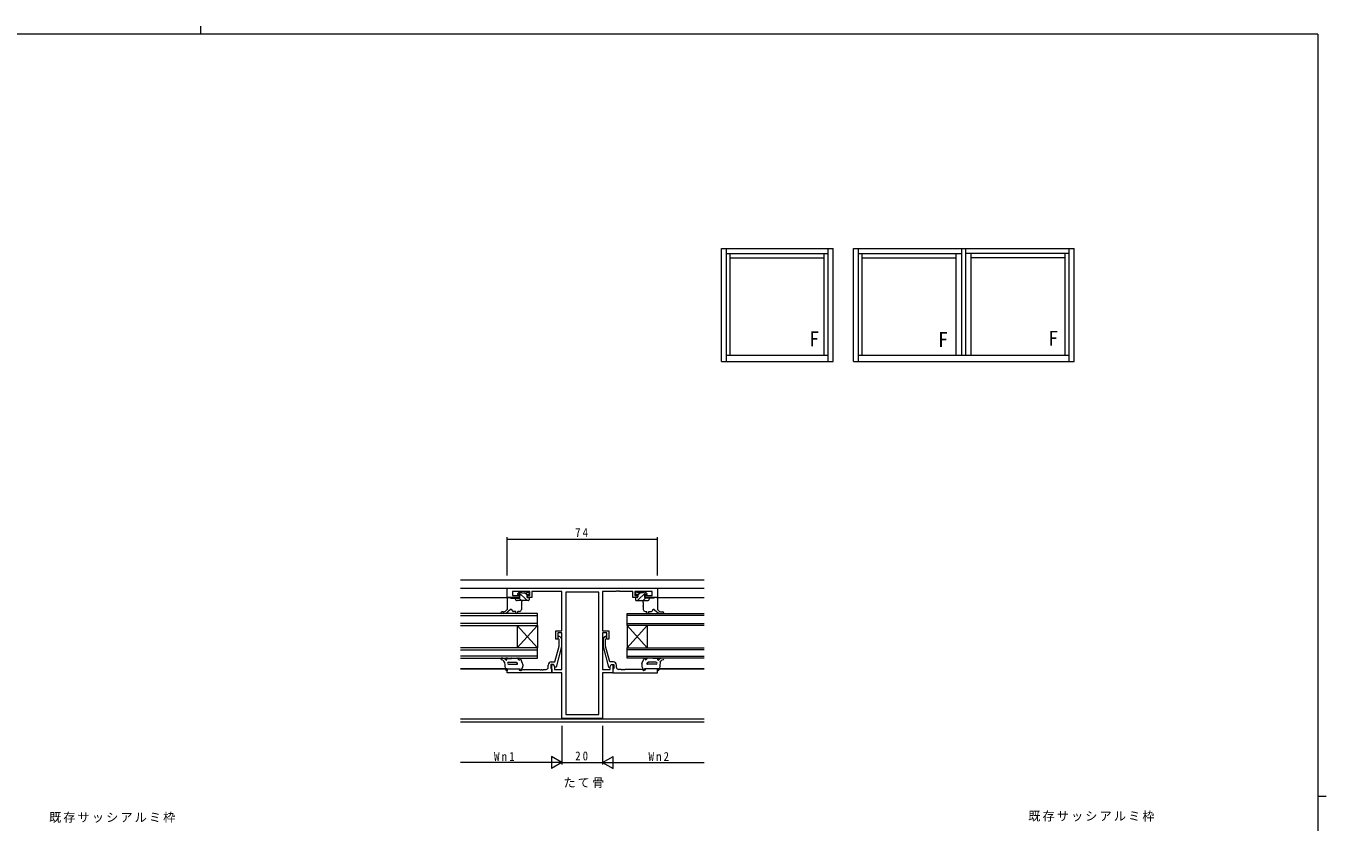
# Model space of a CAD drawing. Units: millimetres, scale not verified. Extents: x -594 to 539, y -420 to 386.
# Drawn here: x -126 to 514, y -6 to 386 of the extents above; entities that cross this region are included whole.
import ezdxf
from ezdxf.enums import TextEntityAlignment as Align

# ---------------------------------------------------------------- set-up
doc = ezdxf.new("R2010")
doc.units = ezdxf.units.MM
doc.header["$LTSCALE"] = 2
for name, color, linetype, lineweight in [('0-1_YKK_ZWAK', 7, 'Continuous', 9), ('0-3_YKK_11', 7, 'Continuous', 9), ('0-4_YKK_12', 2, 'Continuous', 9), ('0-6_YKK_13', 4, 'Continuous', 9), ('0-7_YKK_D', 6, 'Continuous', 9), ('0-8_YKK_A1', 4, 'Continuous', 9)]:
    doc.layers.add(name, color=color, linetype=linetype, lineweight=lineweight)
doc.layers.add('0-2_USER1', color=7, linetype='Continuous')
doc.styles.add('ＭＳ ゴシック', font='')
doc.styles.get('ＭＳ ゴシック').set_extended_font_data('MS Gothic')

msp = doc.modelspace()

# ---------------------------------------------------------------- linework, layer by layer
at = {"layer": '0-1_YKK_ZWAK'}
for p, q in [((-39.98, 386), (-39.98, 382)), ((510, 382), (-590, 382)), ((510, 382), (510, -368)), ((510, 7), (514, 7))]:
    msp.add_line(p, q, dxfattribs=at)
at = {"layer": '0-3_YKK_11'}
for p, q in [((111, 104.728), (111, 109.328)), ((111, 109.328), (185, 109.328)), ((185, 109.328), (185, 104.728)), ((117, 104.728), (111, 104.728)), ((113.7, 107.698), (113.7, 105.728)), ((122.2, 107.698), (113.7, 107.698)), ((113.7, 105.728), (117, 105.728)), ((117, 105.728), (117, 104.728)), ((121, 105.728), (122.2, 105.728)), ((121, 104.728), (121, 105.728)), ((123.2, 104.728), (121, 104.728)), ((122.2, 105.728), (122.2, 107.698)), ((123.2, 107.698), (123.2, 104.728)), ((138, 107.698), (123.2, 107.698)), ((138, 88.428), (138, 107.698)), ((139.93, 107.398), (139.93, 47.158)), ((156.07, 107.398), (139.93, 107.398)), ((139.93, 107.398), (139.93, 47.158)), ((156.07, 47.158), (156.07, 107.398)), ((158, 107.698), (158, 88.428)), ((164.542, 107.698), (158, 107.698)), ((164.725, 107.818), (164.542, 107.698)), ((165.275, 107.818), (164.725, 107.818)), ((165.458, 107.698), (165.275, 107.818)), ((165.542, 107.698), (165.458, 107.698)), ((165.725, 107.818), (165.542, 107.698)), ((166.275, 107.818), (165.725, 107.818)), ((166.458, 107.698), (166.275, 107.818)), ((172.8, 107.698), (166.458, 107.698)), ((172.8, 104.728), (172.8, 107.698)), ((175, 104.728), (172.8, 104.728)), ((173.8, 107.698), (173.8, 105.728)), ((182.3, 107.698), (173.8, 107.698)), ((173.8, 105.728), (175, 105.728)), ((175, 105.728), (175, 104.728)), ((179, 105.728), (182.3, 105.728)), ((179, 104.728), (179, 105.728)), ((185, 104.728), (179, 104.728)), ((182.3, 105.728), (182.3, 107.698)), ((135, 88.428), (138, 88.428)), ((135, 84.228), (135, 88.428)), ((136, 84.228), (135, 84.228)), ((136, 87.428), (136, 84.228)), ((138, 87.428), (136, 87.428)), ((136.6, 84.079), (136.176, 84.504)), ((136.6, 80.789), (136.6, 84.079)), ((137.024, 85.352), (137.8, 84.576)), ((137.8, 84.576), (137.8, 80.631)), ((138, 69.358), (138, 87.428)), ((158, 88.428), (161, 88.428)), ((158, 87.428), (158, 69.358)), ((160, 87.428), (158, 87.428)), ((158.976, 85.352), (158.2, 84.576)), ((158.2, 84.576), (158.2, 80.631)), ((159.4, 84.079), (159.824, 84.504)), ((159.4, 80.789), (159.4, 84.079)), ((160, 84.228), (160, 87.428)), ((161, 84.228), (160, 84.228)), ((161, 88.428), (161, 84.228)), ((134.52, 73.028), (136.6, 80.789)), ((137.8, 80.631), (135.093, 70.528)), ((158.2, 80.631), (160.907, 70.528)), ((161.48, 73.028), (159.4, 80.789)), ((131.2, 70.358), (131.2, 71.528)), ((132.5, 71.728), (132.5, 69.928)), ((133.8, 71.728), (132.5, 71.728)), ((132.7, 73.028), (134.52, 73.028)), ((133, 71.728), (133.8, 71.728)), ((133, 67.728), (133, 71.728)), ((133.8, 71.728), (134.3, 70.862)), ((134.493, 70.528), (133.8, 71.728)), ((134.3, 70.862), (134.3, 69.358)), ((135.093, 70.528), (134.493, 70.528)), ((160.907, 70.528), (161.507, 70.528)), ((163.3, 73.028), (161.48, 73.028)), ((161.507, 70.528), (162.2, 71.728)), ((161.7, 70.862), (162.2, 71.728)), ((161.7, 69.358), (161.7, 70.862)), ((162.2, 71.728), (163, 71.728)), ((162.2, 71.728), (163.5, 71.728)), ((163, 71.728), (163, 67.728)), ((163.5, 71.728), (163.5, 69.928)), ((164.8, 70.358), (164.8, 71.528)), ((111, 69.728), (117, 69.728)), ((111, 67.728), (111, 69.728)), ((133, 67.728), (111, 67.728)), ((117, 69.728), (117, 69.028)), ((117, 69.028), (118, 69.028)), ((118, 69.028), (118.907, 69.358)), ((118.907, 69.358), (127.042, 69.358)), ((127.042, 69.358), (127.225, 69.238)), ((127.225, 69.238), (127.775, 69.238)), ((127.775, 69.238), (127.958, 69.358)), ((127.958, 69.358), (128.042, 69.358)), ((128.042, 69.358), (128.225, 69.238)), ((128.225, 69.238), (128.775, 69.238)), ((128.775, 69.238), (128.958, 69.358)), ((128.958, 69.358), (130.2, 69.358)), ((132.5, 69.928), (132.7, 69.728)), ((132.7, 69.728), (133, 69.428)), ((133, 69.428), (133, 67.728)), ((138, 67.728), (133, 67.728)), ((134.3, 69.358), (138, 69.358)), ((138, 45.228), (138, 67.728)), ((158, 69.358), (161.7, 69.358)), ((158, 67.728), (158, 45.228)), ((163, 67.728), (158, 67.728)), ((163.3, 69.728), (163, 69.428)), ((163, 69.428), (163, 67.728)), ((163, 67.728), (185, 67.728)), ((163.5, 69.928), (163.3, 69.728)), ((167.042, 69.358), (165.8, 69.358)), ((167.225, 69.238), (167.042, 69.358)), ((167.775, 69.238), (167.225, 69.238)), ((167.958, 69.358), (167.775, 69.238)), ((168.042, 69.358), (167.958, 69.358)), ((168.225, 69.238), (168.042, 69.358)), ((168.775, 69.238), (168.225, 69.238)), ((168.958, 69.358), (168.775, 69.238)), ((177.093, 69.358), (168.958, 69.358)), ((178, 69.028), (177.093, 69.358)), ((179, 69.028), (178, 69.028)), ((179, 69.728), (179, 69.028)), ((185, 69.728), (179, 69.728)), ((185, 67.728), (185, 69.728)), ((158, 45.228), (138, 45.228)), ((139.93, 47.158), (156.07, 47.158))]:
    msp.add_line(p, q, dxfattribs=at)
for centre, radius, start, end in [((136.6, 84.928), 0.6, 44.99998, 225), ((159.4, 84.928), 0.6, 314.99998, 135), ((132.7, 71.528), 1.5, 90, 179.99998), ((163.3, 71.528), 1.5, 0, 89.99998), ((130.2, 70.358), 1, 270, 359.99998), ((165.8, 70.358), 1, 180, 269.99998)]:
    msp.add_arc(centre, radius, start, end, dxfattribs=at)
at = {"layer": '0-4_YKK_12'}
for p, q in [((88, 113.528), (208, 113.528)), ((88, 109.328), (208, 109.328)), ((88, 104.728), (111.5, 104.728)), ((184.5, 104.728), (208, 104.728)), ((126, 96.928), (88, 96.928)), ((126, 90.928), (126, 96.928)), ((170, 90.928), (170, 96.928)), ((170, 96.928), (208, 96.928)), ((88, 95.928), (126, 95.928)), ((126, 91.928), (88, 91.928)), ((88, 90.928), (126, 90.928)), ((126, 79.928), (116, 90.928)), ((126, 90.928), (116, 79.928)), ((116, 90.928), (116, 79.928)), ((126, 90.928), (126, 79.928)), ((208, 95.928), (170, 95.928)), ((170, 91.928), (208, 91.928)), ((170, 79.928), (180, 90.928)), ((170, 90.928), (180, 79.928)), ((170, 90.928), (170, 79.928)), ((208, 90.928), (170, 90.928)), ((180, 90.928), (180, 79.928)), ((126, 79.928), (88, 79.928)), ((88, 78.928), (126, 78.928)), ((126, 74.928), (126, 79.928)), ((170, 74.928), (170, 79.928)), ((170, 79.928), (208, 79.928)), ((208, 78.928), (170, 78.928)), ((126, 75.928), (88, 75.928)), ((88, 74.928), (126, 74.928)), ((170, 75.928), (208, 75.928)), ((208, 74.928), (170, 74.928)), ((111, 69.728), (88, 69.728)), ((88, 69.728), (111, 69.728)), ((88, 45.028), (208, 45.028)), ((88, 43.528), (208, 43.528))]:
    msp.add_line(p, q, dxfattribs=at)
msp.add_lwpolyline([(185, 69.728), (208, 69.728), (185, 69.728)], dxfattribs=at)
at = {"layer": '0-6_YKK_13'}
for p, q in [((111, 104.428), (111, 98.928)), ((111.3, 104.728), (112.5, 104.728)), ((112.5, 104.728), (112.8, 104.428)), ((112.8, 104.428), (117, 104.428)), ((115, 104.228), (115, 104.428)), ((121.5, 103.228), (116, 103.228)), ((116.188, 106.74), (116.688, 107.24)), ((116.839, 106.228), (116.4, 106.228)), ((120.803, 103.228), (116.746, 107.285)), ((120.803, 103.228), (116.746, 107.285)), ((120.803, 103.228), (116.746, 107.285)), ((116.9, 107.328), (117.9, 107.328)), ((118.109, 103.228), (116.909, 104.428)), ((118.109, 103.228), (116.909, 104.428)), ((118.109, 103.228), (116.909, 104.428)), ((117.3, 104.728), (117.3, 105.767)), ((118.1, 107.128), (120.7, 107.128)), ((120.7, 106.025), (119.597, 107.128)), ((120.7, 106.025), (119.597, 107.128)), ((120.7, 106.025), (119.597, 107.128)), ((120.9, 107.328), (121.6, 107.328)), ((121, 104.728), (121.5, 104.728)), ((121.8, 104.428), (121.8, 103.528)), ((121.9, 107.028), (121.9, 106.528)), ((174.1, 107.028), (174.1, 106.528)), ((174.2, 104.428), (174.2, 103.528)), ((175.1, 107.328), (174.4, 107.328)), ((175, 104.728), (174.5, 104.728)), ((174.5, 103.228), (180, 103.228)), ((175.197, 103.228), (179.254, 107.285)), ((175.197, 103.228), (179.254, 107.285)), ((175.197, 103.228), (179.254, 107.285)), ((175.3, 106.025), (176.403, 107.128)), ((177.9, 107.128), (175.3, 107.128)), ((175.3, 106.025), (176.403, 107.128)), ((175.3, 106.025), (176.403, 107.128)), ((177.891, 103.228), (179.091, 104.428)), ((177.891, 103.228), (179.091, 104.428)), ((177.891, 103.228), (179.091, 104.428)), ((179.1, 107.328), (178.1, 107.328)), ((178.7, 104.728), (178.7, 105.767)), ((183.2, 104.428), (179, 104.428)), ((179.161, 106.228), (179.6, 106.228)), ((179.812, 106.74), (179.312, 107.24)), ((181, 104.228), (181, 104.428)), ((183.5, 104.728), (183.2, 104.428)), ((184.7, 104.728), (183.5, 104.728)), ((185, 104.428), (185, 98.928)), ((109.003, 97.728), (108.337, 97.728)), ((109.359, 96.928), (108.337, 96.928)), ((111, 98.928), (110.456, 98.353)), ((112.676, 98.809), (111.3, 97.641)), ((115.3, 97.928), (114, 97.928)), ((115.3, 97.428), (115.3, 97.928)), ((117, 97.928), (116.3, 97.928)), ((116.3, 97.428), (116.3, 97.928)), ((118, 102.228), (118, 100.678)), ((118, 100.278), (118, 98.928)), ((178, 102.228), (178, 100.678)), ((178, 100.278), (178, 98.928)), ((179, 97.928), (179.7, 97.928)), ((179.7, 97.428), (179.7, 97.928)), ((180.7, 97.928), (182, 97.928)), ((180.7, 97.428), (180.7, 97.928)), ((183.324, 98.809), (184.7, 97.641)), ((185, 98.928), (185.544, 98.353)), ((186.641, 96.928), (187.663, 96.928)), ((186.997, 97.728), (187.663, 97.728)), ((109.7, 72.928), (109.323, 73.485)), ((109.7, 72.928), (110.088, 69.625)), ((110.457, 73.975), (110.198, 74.199)), ((110.391, 74.928), (110.891, 74.928)), ((110.791, 74.828), (110.391, 74.928)), ((110.791, 74.15), (110.791, 74.828)), ((111.391, 74.728), (113.055, 74.728)), ((111.717, 71.928), (115.898, 71.928)), ((111.737, 72.928), (115.434, 72.928)), ((113.055, 74.728), (113.108, 74.802)), ((113.352, 74.928), (115.763, 74.928)), ((115.434, 72.928), (116.072, 72.472)), ((116.139, 74.758), (116.637, 74.191)), ((116.641, 74.928), (116.846, 74.928)), ((118.641, 72.195), (117.709, 74.434)), ((118.622, 70.546), (117.977, 69.012)), ((118.7, 71.858), (118.7, 70.933)), ((177.3, 71.858), (177.3, 70.933)), ((177.359, 72.195), (178.291, 74.434)), ((177.378, 70.546), (178.024, 69.012)), ((179.359, 74.928), (179.154, 74.928)), ((179.861, 74.758), (179.363, 74.191)), ((180.566, 72.928), (179.928, 72.472)), ((184.283, 71.928), (180.103, 71.928)), ((182.648, 74.928), (180.237, 74.928)), ((184.263, 72.928), (180.566, 72.928)), ((182.945, 74.728), (182.892, 74.802)), ((184.609, 74.728), (182.945, 74.728)), ((185.609, 74.928), (185.109, 74.928)), ((185.209, 74.828), (185.609, 74.928)), ((185.209, 74.15), (185.209, 74.828)), ((185.543, 73.975), (185.802, 74.199)), ((186.3, 72.928), (185.912, 69.625)), ((186.3, 72.928), (186.678, 73.485)), ((111, 69.728), (111, 68.729)), ((111, 69.728), (117.4, 69.728)), ((117.4, 69.128), (117.4, 69.728)), ((185, 69.728), (178.6, 69.728)), ((178.6, 69.128), (178.6, 69.728)), ((185, 69.728), (185, 68.729))]:
    msp.add_line(p, q, dxfattribs=at)
for points in [[(121.6, 106.228), (120.7, 106.228), (120.7, 105.028)], [(174.4, 106.228), (175.3, 106.228), (175.3, 105.028)]]:
    msp.add_lwpolyline(points, dxfattribs=at)
for centre, radius, start, end in [((111.3, 104.428), 0.3, 90, 180), ((116, 104.228), 1, 180, 270), ((116.4, 106.528), 0.3, 134.99998, 270), ((116.9, 107.028), 0.3, 90, 134.99998), ((116.839, 106.528), 0.3, 270, 326.94426), ((117, 104.728), 0.3, 270, 0), ((117.3, 106.228), 0.25, 303.05573, 146.94426), ((117.6, 105.767), 0.3, 123.05573, 180), ((117.9, 107.128), 0.2, 0, 90), ((119, 102.228), 1, 90, 180), ((120.9, 107.128), 0.2, 90, 180), ((121, 105.028), 0.3, 180, 270), ((121.5, 104.428), 0.3, 0, 90), ((121.5, 103.528), 0.3, 270, 0), ((121.6, 107.028), 0.3, 0, 90), ((121.6, 106.528), 0.3, 270, 0), ((174.4, 107.028), 0.3, 90, 180), ((174.4, 106.528), 0.3, 180, 270), ((174.5, 104.428), 0.3, 90, 180), ((174.5, 103.528), 0.3, 180, 270), ((175, 105.028), 0.3, 270, 0), ((175.1, 107.128), 0.2, 0, 90), ((177, 102.228), 1, 0, 90), ((178.1, 107.128), 0.2, 90, 180), ((178.7, 106.228), 0.25, 33.05573, 236.94426), ((178.4, 105.767), 0.3, 0, 56.94426), ((179, 104.728), 0.3, 180, 270), ((179.161, 106.528), 0.3, 213.05573, 270), ((179.1, 107.028), 0.3, 45, 90), ((179.6, 106.528), 0.3, 270, 45), ((180, 104.228), 1, 270, 0), ((184.7, 104.428), 0.3, 0, 90), ((108.337, 97.328), 0.4, 90, 270), ((109.003, 99.728), 2, 270, 316.56767), ((109.359, 99.928), 3, 270, 310.32854), ((113, 98.428), 0.5, 0, 130.32854), ((114, 98.428), 0.5, 180, 270), ((115.8, 97.428), 0.5, 180, 0), ((117, 98.928), 1, 270, 0), ((118, 100.478), 0.2, 270, 90), ((178, 100.478), 0.2, 90, 270), ((179, 98.928), 1, 180, 270), ((180.2, 97.428), 0.5, 180, 0), ((182, 98.428), 0.5, 270, 0), ((183, 98.428), 0.5, 49.67145, 180), ((186.641, 99.928), 3, 229.67145, 270), ((186.997, 99.728), 2, 223.43231, 270), ((187.663, 97.328), 0.4, 270, 90), ((108.335, 74.527), 0.4, 87.83269, 262.29668), ((108.081, 72.644), 1.5, 34.1127, 82.29668), ((108.237, 71.929), 3, 49.18033, 87.83269), ((110.579, 74.149), 0.212, 235.00812, 0.02045), ((110.896, 74.215), 0.713, 46.00589, 90.38626), ((111.737, 72.428), 0.5, 90, 180), ((111.737, 72.428), 0.5, 180, 267.76285), ((113.352, 74.628), 0.3, 90, 144.46231), ((115.763, 74.428), 0.5, 41.27396, 90), ((115.898, 72.228), 0.3, 270, 54.44817), ((116.641, 74.628), 0.3, 90, 267.77596), ((116.61, 73.829), 0.5, 14.02821, 87.77596), ((117.389, 74.85), 1, 221.27396, 250.18794), ((116.846, 73.928), 1, 30.38434, 90), ((117.061, 73.942), 0.0348, 250.18794, 12.70642), ((117.7, 70.933), 1, 337.1853, 0), ((117.7, 71.858), 1, 0, 19.71547), ((178.3, 71.858), 1, 160.28452, 180), ((178.3, 70.933), 1, 180, 202.81468), ((179.154, 73.928), 1, 90, 149.61565), ((178.939, 73.942), 0.0348, 167.29356, 289.81204), ((179.39, 73.829), 0.5, 92.22403, 165.97177), ((178.612, 74.85), 1, 289.81204, 318.72603), ((179.359, 74.628), 0.3, 272.22403, 90), ((180.103, 72.228), 0.3, 125.55182, 270), ((180.237, 74.428), 0.5, 89.99998, 138.72603), ((182.648, 74.628), 0.3, 35.53767, 89.99998), ((184.263, 72.428), 0.5, 359.99998, 89.99998), ((184.263, 72.428), 0.5, 272.23714, 359.99998), ((185.104, 74.215), 0.713, 89.61372, 133.99409), ((185.421, 74.149), 0.212, 179.97954, 304.99187), ((187.763, 71.929), 3, 92.1673, 130.81966), ((187.92, 72.644), 1.5, 97.70331, 145.88728), ((187.665, 74.527), 0.4, 277.70331, 92.1673), ((111.083, 69.726), 1, 185.76024, 265.25146), ((117.7, 69.128), 0.3, 180, 337.1853), ((178.3, 69.128), 0.3, 202.81468, 0), ((184.917, 69.726), 1, 274.74852, 354.23975)]:
    msp.add_arc(centre, radius, start, end, dxfattribs=at)
at = {"layer": '0-7_YKK_D'}
for p, q in [((111, 115.528), (111, 134.528)), ((185, 115.528), (185, 134.528)), ((111, 133.528), (185, 133.528)), ((138, 41.528), (138, 22.528)), ((138, 41.528), (138, 22.528)), ((158, 41.528), (158, 22.528)), ((158, 41.528), (158, 22.528)), ((132.804, 26.528), (132.804, 20.528)), ((138, 23.528), (132.804, 26.528)), ((158, 23.528), (163.196, 26.528)), ((163.196, 20.528), (163.196, 26.528)), ((132, 23.528), (88, 23.528)), ((138, 23.528), (127.608, 23.528)), ((138, 23.528), (132.804, 20.528)), ((138, 23.528), (158, 23.528)), ((158, 23.528), (168.392, 23.528)), ((158, 23.528), (163.196, 20.528)), ((164, 23.528), (208, 23.528))]:
    msp.add_line(p, q, dxfattribs=at)
for centre, start, end in [((111, 133.528), 0, 180), ((111, 133.528), 180, 0), ((185, 133.528), 0, 180), ((185, 133.528), 180, 0)]:
    msp.add_arc(centre, 0.106, start, end, dxfattribs=at)
at = {"layer": '0-8_YKK_A1'}
for p, q in [((216.499, 220.973), (216.499, 276.573)), ((216.499, 276.573), (271.399, 276.573)), ((218.949, 220.973), (218.949, 276.573)), ((268.949, 220.973), (268.949, 276.573)), ((271.399, 220.973), (271.399, 276.573)), ((281.399, 220.973), (281.399, 276.573)), ((281.399, 276.573), (390, 276.573)), ((283.85, 220.973), (283.85, 276.573)), ((334.7, 224.073), (334.7, 276.573)), ((336.7, 224.073), (336.7, 276.573)), ((387.55, 220.973), (387.55, 276.573)), ((390, 220.973), (390, 276.573)), ((218.949, 274.073), (268.949, 274.073)), ((220.799, 224.073), (220.799, 274.073)), ((220.799, 271.873), (267.099, 271.873)), ((267.099, 224.073), (267.099, 274.073)), ((283.85, 274.073), (334.7, 274.073)), ((285.7, 224.073), (285.7, 274.073)), ((285.7, 271.873), (332, 271.873)), ((332, 224.073), (332, 274.073)), ((387.55, 274.073), (336.7, 274.073)), ((339.4, 224.073), (339.4, 274.073)), ((385.7, 271.873), (339.4, 271.873)), ((385.7, 224.073), (385.7, 274.073)), ((218.949, 224.073), (268.949, 224.073)), ((283.85, 224.073), (387.55, 224.073)), ((216.499, 220.973), (271.399, 220.973)), ((281.399, 220.973), (390, 220.973))]:
    msp.add_line(p, q, dxfattribs=at)

# ---------------------------------------------------------------- texts
at = {"layer": '0-2_USER1', "insert": (138.729, 10.999), "char_height": 4.399, "attachment_point": 7, "style": 'ＭＳ ゴシック'}
msp.add_mtext('\\T1.17;たて骨', dxfattribs=at)
at = {"layer": '0-7_YKK_D', "color": 7, "char_height": 4.399, "attachment_point": 7, "style": 'ＭＳ ゴシック'}
for s, insert in [('\\T1.36;\\W0.9;74', (144.48, 134.528)), ('\\T1.38;\\W0.9;Wn1', (104.56, 24.328)), ('\\T1.36;\\W0.9;20', (144.48, 24.528)), ('\\T1.38;\\W0.9;Wn2', (180.56, 24.328)), ('\\T1.17;既存サッシアルミ枠', (367.462, -5.5)), ('\\T1.17;既存サッシアルミ枠', (-114.449, -6.131))]:
    msp.add_mtext(s, dxfattribs=dict(at, insert=insert))
at = {"layer": '0-8_YKK_A1', "color": 3, "style": 'ＭＳ ゴシック'}
for p in [(259.661, 226.149), (323.049, 225.85), (377.284, 226.455)]:
    msp.add_text('F', height=7.331, dxfattribs=at).set_placement(p, align=Align.BOTTOM_LEFT)

doc.saveas('drawing.dxf')
